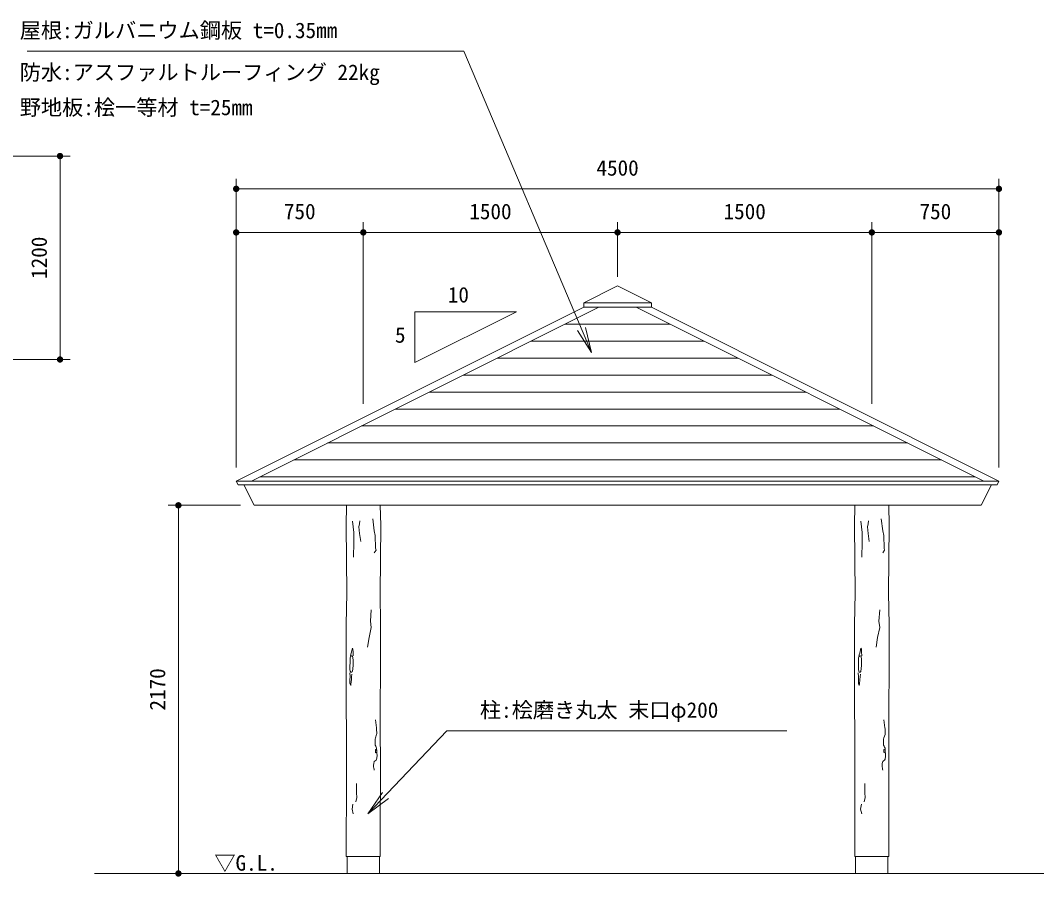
# Model space of a CAD drawing. Units: millimetres at full size, sheet at 1:50. Extents: x -1000 to 22000, y -750 to 15600.
# Drawn here: x 6768 to 12764, y 2351 to 7402 of the extents above; entities that cross this region are included whole.
import ezdxf
from ezdxf.enums import TextEntityAlignment as Align

# ---------------------------------------------------------------- set-up
doc = ezdxf.new("R2010")
doc.units = ezdxf.units.MM
doc.header["$LTSCALE"] = 50
for name, color, linetype, lineweight in [('D-STR', 1, 'Continuous', 13), ('D-STR-DIM', 7, 'Continuous', 13), ('D-STR-HTXT', 7, 'Continuous', 13), ('D-STR-TXT', 7, 'Continuous', 13)]:
    doc.layers.add(name, color=color, linetype=linetype, lineweight=lineweight)
doc.styles.add('ＭＳ ゴシック', font='')
doc.styles.get('ＭＳ ゴシック').set_extended_font_data('MS Gothic')

# ---------------------------------------------------------------- blocks, each defined once
blk = doc.blocks.new('filled_dot')
at = {"color": 0, "linetype": 'Continuous', "lineweight": -2, "const_width": 1.25}
blk.add_lwpolyline([(-0.625, 0, 1), (0.625, 0, 1)], format="xyb", close=True, dxfattribs=at)
blk = doc.blocks.new('open_arrow')
at = {"color": 0, "linetype": 'Continuous', "lineweight": -2}
blk.add_lwpolyline([(7.5, 1.25), (0, 0), (7.5, -1.25)], dxfattribs=at)

msp = doc.modelspace()

# ---------------------------------------------------------------- linework, layer by layer
at = {"layer": 'D-STR'}
for p, q in [((10091.75, 5735.4), (10291.75, 5835.4)), ((10491.75, 5735.4), (10291.75, 5835.4)), ((8041.75, 4684.3), (10091.75, 5709.3)), ((8131.19, 4684.3), (10181.19, 5709.3)), ((10091.75, 5735.4), (10091.75, 5709.3)), ((10491.75, 5735.4), (10091.75, 5735.4)), ((10491.75, 5709.3), (10091.75, 5709.3)), ((10091.75, 5709.3), (10491.75, 5709.3)), ((12452.31, 4684.3), (10402.31, 5709.3)), ((10491.75, 5735.4), (10491.75, 5709.3)), ((12541.75, 4684.3), (10491.75, 5709.3)), ((9095.85, 5683.36), (9695.85, 5683.36)), ((9095.85, 5683.36), (9095.85, 5383.36)), ((9095.85, 5383.36), (9695.85, 5683.36)), ((10602.31, 5609.3), (9981.19, 5609.3)), ((10802.31, 5509.3), (9781.19, 5509.3)), ((11002.31, 5409.3), (9581.19, 5409.3)), ((11202.31, 5309.3), (9381.19, 5309.3)), ((11402.31, 5209.3), (9181.19, 5209.3)), ((11602.31, 5109.3), (8981.19, 5109.3)), ((11802.31, 5009.3), (8781.19, 5009.3)), ((12002.31, 4909.3), (8581.19, 4909.3)), ((12202.31, 4809.3), (8381.19, 4809.3)), ((8041.75, 4684.3), (8052.93, 4661.94)), ((8041.75, 4684.3), (12541.75, 4684.3)), ((12402.31, 4709.3), (8181.19, 4709.3)), ((12541.75, 4684.3), (12530.57, 4661.94)), ((12530.57, 4661.94), (8052.93, 4661.94)), ((8086.47, 4661.94), (8146.85, 4541.19)), ((12497.03, 4661.94), (12436.65, 4541.19)), ((8146.85, 4541.19), (12436.65, 4541.19)), ((8863.19, 3275.38), (8868.87, 3229.12)), ((11863.19, 3275.38), (11868.87, 3229.12)), ((8870.5, 3188.54), (8863.19, 3169.87)), ((8868.87, 3229.12), (8870.5, 3222.63)), ((8870.5, 3222.63), (8871.31, 3193.41)), ((8871.31, 3193.41), (8870.5, 3188.54)), ((11870.5, 3188.54), (11863.19, 3169.87)), ((11868.87, 3229.12), (11870.5, 3222.63)), ((11870.5, 3222.63), (11871.31, 3193.41)), ((11871.31, 3193.41), (11870.5, 3188.54)), ((8863.19, 3169.87), (8861.57, 3160.95)), ((8861.57, 3160.95), (8861.57, 3150.4)), ((8861.57, 3150.4), (8861.57, 3142.28)), ((8861.57, 3142.28), (8861.57, 3131.73)), ((8861.57, 3131.73), (8861.57, 3126.86)), ((8861.57, 3126.86), (8864.82, 3121.18)), ((8864.82, 3121.18), (8867.25, 3114.69)), ((11863.19, 3169.87), (11861.57, 3160.95)), ((11861.57, 3160.95), (11861.57, 3150.4)), ((11861.57, 3150.4), (11861.57, 3142.28)), ((11861.57, 3142.28), (11861.57, 3131.73)), ((11861.57, 3131.73), (11861.57, 3126.86)), ((11861.57, 3126.86), (11864.82, 3121.18)), ((11864.82, 3121.18), (11867.25, 3114.69)), ((8863.19, 3101.7), (8868.87, 3102.51)), ((8863.19, 3094.4), (8863.19, 3101.7)), ((8863.19, 3086.28), (8863.19, 3094.4)), ((8864, 3080.6), (8863.19, 3086.28)), ((8870.5, 3083.85), (8864, 3080.6)), ((8867.25, 3114.69), (8869.68, 3109.01)), ((8868.87, 3102.51), (8870.5, 3097.64)), ((8869.68, 3109.01), (8870.5, 3102.51)), ((8870.5, 3102.51), (8871.31, 3096.83)), ((8870.5, 3097.64), (8871.31, 3091.96)), ((8871.31, 3090.34), (8870.5, 3083.85)), ((8871.31, 3096.83), (8871.31, 3090.34)), ((8871.31, 3091.96), (8871.31, 3086.28)), ((8871.31, 3086.28), (8872.12, 3076.54)), ((8872.12, 3076.54), (8872.93, 3068.43)), ((8872.93, 3061.12), (8872.12, 3055.44)), ((8872.93, 3068.43), (8872.93, 3061.12)), ((11863.19, 3101.7), (11868.87, 3102.51)), ((11863.19, 3094.4), (11863.19, 3101.7)), ((11863.19, 3086.28), (11863.19, 3094.4)), ((11864, 3080.6), (11863.19, 3086.28)), ((11870.5, 3083.85), (11864, 3080.6)), ((11867.25, 3114.69), (11869.68, 3109.01)), ((11868.87, 3102.51), (11870.5, 3097.64)), ((11869.68, 3109.01), (11870.5, 3102.51)), ((11870.5, 3102.51), (11871.31, 3096.83)), ((11870.5, 3097.64), (11871.31, 3091.96)), ((11871.31, 3090.34), (11870.5, 3083.85)), ((11871.31, 3096.83), (11871.31, 3090.34)), ((11871.31, 3091.96), (11871.31, 3086.28)), ((11871.31, 3086.28), (11872.12, 3076.54)), ((11872.12, 3076.54), (11872.93, 3068.43)), ((11872.93, 3061.12), (11872.12, 3055.44)), ((11872.93, 3068.43), (11872.93, 3061.12)), ((8853.45, 3018.11), (8852.64, 3008.37)), ((8852.64, 3008.37), (8852.64, 2998.63)), ((8852.64, 2998.63), (8854.26, 2991.33)), ((8856.7, 3031.1), (8853.45, 3018.11)), ((8861.57, 3034.34), (8856.7, 3031.1)), ((8867.25, 3038.4), (8861.57, 3034.34)), ((8870.5, 3044.08), (8867.25, 3038.4)), ((8871.31, 3050.57), (8870.5, 3044.08)), ((8872.12, 3055.44), (8871.31, 3050.57)), ((11853.45, 3018.11), (11852.64, 3008.37)), ((11852.64, 3008.37), (11852.64, 2998.63)), ((11852.64, 2998.63), (11854.26, 2991.33)), ((11856.7, 3031.1), (11853.45, 3018.11)), ((11861.57, 3034.34), (11856.7, 3031.1)), ((11867.25, 3038.4), (11861.57, 3034.34)), ((11870.5, 3044.08), (11867.25, 3038.4)), ((11871.31, 3050.57), (11870.5, 3044.08)), ((11872.12, 3055.44), (11871.31, 3050.57)), ((8854.26, 2991.33), (8855.08, 2985.65)), ((8855.08, 2985.65), (8856.7, 2979.16)), ((11854.26, 2991.33), (11855.08, 2985.65)), ((11855.08, 2985.65), (11856.7, 2979.16)), ((8696.4, 2469.54), (8691.4, 2469.54)), ((8891.75, 2469.54), (8691.75, 2469.54)), ((11696.4, 2469.54), (11691.4, 2469.54)), ((11691.75, 2469.54), (11891.75, 2469.54)), ((7205.01, 2369.54), (12809.8, 2369.54))]:
    msp.add_line(p, q, dxfattribs=at)
for points in [[(8692.15, 4541.19), (8689.94, 4421.94), (8693.79, 4022.08), (8690.1, 3837.59), (8690.1, 3619.27), (8691.58, 2937.62), (8691.4, 2469.54)], [(8887.1, 2469.54), (8892.1, 2469.54), (8891.2, 2667.12), (8892.62, 2937.62), (8891.84, 3297.99), (8894.1, 3619.27), (8894.1, 3837.59), (8890.41, 4022.08), (8894.26, 4421.94), (8891.19, 4541.19)], [(11692.15, 4541.19), (11689.94, 4421.94), (11693.79, 4022.08), (11690.1, 3837.59), (11690.1, 3619.27), (11691.58, 2937.62), (11691.4, 2469.54)], [(11887.1, 2469.54), (11892.1, 2469.54), (11891.2, 2667.12), (11892.62, 2937.62), (11891.84, 3297.99), (11894.1, 3619.27), (11894.1, 3837.59), (11890.41, 4022.08), (11894.26, 4421.94), (11891.19, 4541.19)], [(8733.39, 4234.9), (8735.24, 4321.61), (8735.24, 4380.65), (8727.86, 4447.06)], [(8776.87, 4327.96), (8769.49, 4375.93), (8765.8, 4414.67), (8769.49, 4431.28), (8771.34, 4449.72)], [(8846.98, 4462.39), (8856.21, 4390.44), (8861.74, 4362.76), (8863.58, 4288.97), (8867.27, 4276.05), (8856.21, 4261.3)], [(11733.39, 4234.9), (11735.24, 4321.61), (11735.24, 4380.65), (11727.86, 4447.06)], [(11776.87, 4327.96), (11769.49, 4375.93), (11765.8, 4414.67), (11769.49, 4431.28), (11771.34, 4449.72)], [(11846.98, 4462.39), (11856.21, 4390.44), (11861.74, 4362.76), (11863.58, 4288.97), (11867.27, 4276.05), (11856.21, 4261.3)], [(8817.32, 3704.12), (8825.62, 3762.23), (8838.07, 3820.34), (8833.92, 3857.7), (8838.07, 3924.12)], [(11817.32, 3704.12), (11825.62, 3762.23), (11838.07, 3820.34), (11833.92, 3857.7), (11838.07, 3924.12)], [(8732.13, 3652.78), (8731.03, 3677.38), (8730.49, 3692.69), (8727.75, 3698.15), (8720.65, 3669.18), (8715.73, 3654.42)], [(11732.13, 3652.78), (11731.03, 3677.38), (11730.49, 3692.69), (11727.75, 3698.15), (11720.65, 3669.18), (11715.73, 3654.42)], [(8727.07, 3561.4), (8731.44, 3596.93), (8731.44, 3629.18), (8728.16, 3650.5), (8723.02, 3653.41), (8720.47, 3652.68), (8715.74, 3648.31), (8713.91, 3641.02), (8713.91, 3627.9), (8713.55, 3607.86), (8713.18, 3598.02), (8712.82, 3582.35), (8712.46, 3572.88), (8714.28, 3563.77), (8717.56, 3556.84), (8723.75, 3557.57), (8725.94, 3560.49)], [(11727.07, 3561.4), (11731.44, 3596.93), (11731.44, 3629.18), (11728.16, 3650.5), (11723.02, 3653.41), (11720.47, 3652.68), (11715.74, 3648.31), (11713.91, 3641.02), (11713.91, 3627.9), (11713.55, 3607.86), (11713.18, 3598.02), (11712.82, 3582.35), (11712.46, 3572.88), (11714.28, 3563.77), (11717.56, 3556.84), (11723.75, 3557.57), (11725.94, 3560.49)], [(8724.47, 3544.55), (8722.29, 3530.34), (8721.74, 3513.94), (8719.01, 3486.61), (8717.91, 3477.86), (8712.45, 3489.34), (8712.45, 3509.02), (8713.54, 3531.43), (8711.9, 3552.2)], [(11724.47, 3544.55), (11722.29, 3530.34), (11721.74, 3513.94), (11719.01, 3486.61), (11717.91, 3477.86), (11712.45, 3489.34), (11712.45, 3509.02), (11713.54, 3531.43), (11711.9, 3552.2)], [(8750.84, 2901.15), (8750.84, 2882.7), (8750.84, 2845.81), (8752.68, 2818.13), (8747.15, 2792.31)], [(11750.84, 2901.15), (11750.84, 2882.7), (11750.84, 2845.81), (11752.68, 2818.13), (11747.15, 2792.31)], [(8730.54, 2779.39), (8725.01, 2749.87), (8732.39, 2722.2)], [(11730.54, 2779.39), (11725.01, 2749.87), (11732.39, 2722.2)]]:
    msp.add_lwpolyline(points, dxfattribs=at)
for points in [[(8696.4, 2469.54), (8887.1, 2469.54), (8887.1, 2369.54), (8696.4, 2369.54)], [(11887.1, 2469.54), (11696.4, 2469.54), (11696.4, 2369.54), (11887.1, 2369.54)]]:
    msp.add_lwpolyline(points, close=True, dxfattribs=at)
at = {"layer": 'D-STR-DIM'}
for p, q in [((6427.98, 6601.4), (7062.45, 6601.4)), ((7002.45, 5401.4), (7002.45, 6601.4)), ((8041.75, 4764.3), (8041.75, 6468.01)), ((12541.75, 4764.3), (12541.75, 6468.01)), ((8041.75, 6408.01), (12541.75, 6408.01)), ((8041.75, 4764.3), (8041.75, 6211.03)), ((8791.75, 5139.3), (8791.75, 6211.03)), ((8791.75, 5139.3), (8791.75, 6211.03)), ((10291.75, 5889.3), (10291.75, 6211.03)), ((10291.75, 5889.3), (10291.75, 6211.03)), ((11791.75, 5139.3), (11791.75, 6211.03)), ((11791.75, 5139.3), (11791.75, 6211.03)), ((12541.75, 4764.3), (12541.75, 6211.03)), ((8041.75, 6151.03), (8791.75, 6151.03)), ((8791.75, 6151.03), (10291.75, 6151.03)), ((11791.75, 6151.03), (10291.75, 6151.03)), ((12541.75, 6151.03), (11791.75, 6151.03)), ((6427.98, 5401.4), (7062.45, 5401.4)), ((8066.85, 4541.19), (7640.86, 4541.19)), ((7700.86, 4541.19), (7700.86, 2369.54)), ((8586.75, 2369.54), (7640.86, 2369.54))]:
    msp.add_line(p, q, dxfattribs=at)
at = {"layer": 'D-STR-HTXT'}
for points in [[(10137.48, 5443.19), (9384.18, 7219.24), (9234.18, 7219.24), (6809.05, 7219.24)], [(8818.81, 2721.48), (9285.33, 3210.37), (9435.33, 3210.37), (11289.39, 3210.37)]]:
    msp.add_lwpolyline(points, dxfattribs=at)

# ---------------------------------------------------------------- block references
at = {"layer": 'D-STR-DIM', "xscale": 15, "yscale": 15}
for p, rotation in [((7002.45, 6601.4), 270), ((12541.75, 6408.01), 180), ((8791.75, 6151.03), 180), ((10291.75, 6151.03), 180), ((11791.75, 6151.03), 180), ((12541.75, 6151.03), 180), ((7002.45, 5401.4), 90), ((7700.86, 4541.19), 270), ((7700.86, 2369.54), 90)]:
    msp.add_blockref('filled_dot', p, dxfattribs=dict(at, rotation=rotation))
for p in [(8041.75, 6408.01), (8041.75, 6151.03), (8791.75, 6151.03), (10291.75, 6151.03), (11791.75, 6151.03)]:
    msp.add_blockref('filled_dot', p, dxfattribs=at)
at = {"layer": 'D-STR-HTXT', "xscale": 20, "yscale": 20}
for p, rotation in [((10137.48, 5443.19), 113), ((8818.81, 2721.48), 46.3)]:
    msp.add_blockref('open_arrow', p, dxfattribs=dict(at, rotation=rotation))

# ---------------------------------------------------------------- texts
at = {"layer": 'D-STR-DIM', "style": 'ＭＳ ゴシック'}
for s, p in [('4500', (10291.75, 6577.4)), ('750', (8416.75, 6320.42)), ('1500', (9541.75, 6320.42)), ('1500', (11041.75, 6320.42)), ('750', (12166.75, 6320.42))]:
    msp.add_text(s, height=91.64, dxfattribs=at).set_placement(p, align=Align.TOP_CENTER)
for s, p in [('1200', (6833.06, 6001.4)), ('2170', (7531.47, 3455.37))]:
    msp.add_text(s, height=91.64, rotation=90, dxfattribs=at).set_placement(p, align=Align.TOP_CENTER)
at = {"layer": 'D-STR-HTXT', "style": 'ＭＳ ゴシック'}
for s, p in [('屋根:ガルバニウム鋼板 t=0.35mm', (6764.66, 7388.62)), ('防水:アスファルトルーフィング 22kg', (6764.66, 7141.5)), ('野地板:桧一等材 t=25mm', (6764.66, 6934.11)), ('柱:桧磨き丸太 末口φ200', (9479.72, 3379.76))]:
    msp.add_text(s, height=91.64, dxfattribs=at).set_placement(p, align=Align.TOP_LEFT)
at = {"layer": 'D-STR-TXT', "style": 'ＭＳ ゴシック'}
for s, p in [('10', (9290.21, 5829.05)), ('5', (8978.6, 5591.89)), ('▽G.L.\u3000', (7912.85, 2477.76))]:
    msp.add_text(s, height=91.64, dxfattribs=at).set_placement(p, align=Align.TOP_LEFT)

doc.saveas('drawing.dxf')
